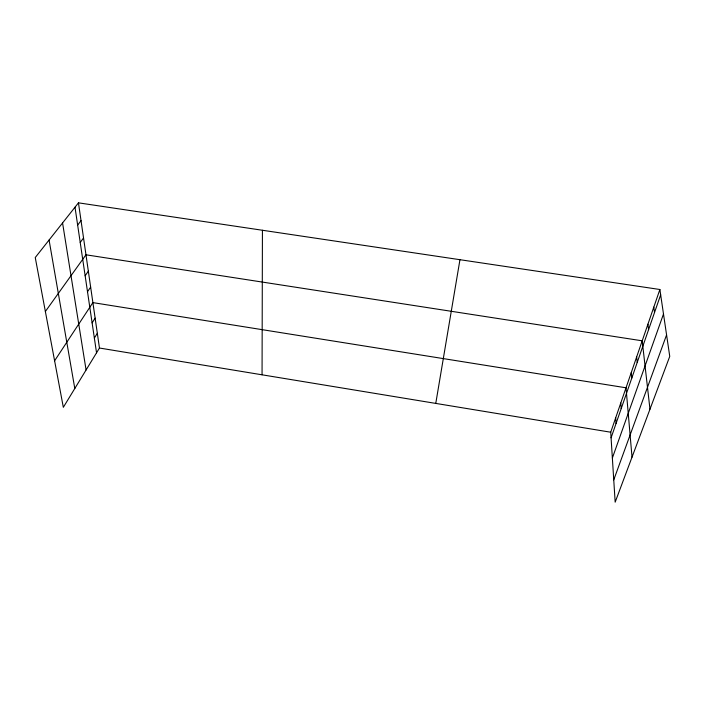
<?xml version="1.0" encoding="UTF-8"?>
<svg xmlns="http://www.w3.org/2000/svg" width="705" height="705" viewBox="0 0 705 705"><rect width="100%" height="100%" fill="white"/><g stroke="black" fill="none" stroke-linecap="round" stroke-linejoin="round"><path stroke-width="1.06" d="M262.057 374.804L262.427 230.262M435.769 403.41L459.951 259.704M659.88 289.499L669.75 356.395L615.165 502.163L610.724 432.218L659.88 289.499L78.458 202.837L35.25 257.528L63.327 407.323L99.458 348.032L78.458 202.837M611.076 437.84L660.664 294.813M612.363 458.03L663.493 314.007M613.747 479.876L666.577 334.91M94.355 338.048L97.325 333.298M92.108 322.881L95.131 318.158M54.602 360.793L92.884 302.612L626.022 387.794L632.024 457.157M87.508 291.747L90.645 287.102M85.146 275.77L88.336 271.169M45.367 311.495L85.966 254.796L642.202 340.815L649.975 409.2M80.211 242.458L83.534 237.964M77.647 225.089L81.031 220.656M99.458 348.032L610.724 432.218M49.077 240.035L74.8 388.49M62.569 222.947L86.081 369.975M75.003 207.208L96.541 352.817M653.808 307.124L654.531 312.491M647.921 324.221L648.591 329.64M636.65 356.933L637.223 362.423M631.257 372.584L631.786 378.109M620.779 403.022L621.211 408.609M615.676 417.827L616.073 423.432"/></g></svg>
